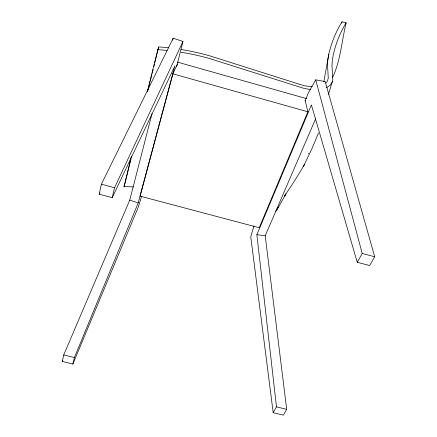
<?xml version="1.0" encoding="UTF-8"?>
<svg xmlns="http://www.w3.org/2000/svg" width="437" height="437" viewBox="0 0 437 437"><rect width="100%" height="100%" fill="white"/><g stroke="black" fill="none" stroke-linecap="round" stroke-linejoin="round"><path stroke-width="0.66" d="M323.839 81.763L328.782 54.237A1019.341 323.664 31.4 0 1 339.762 25.608L341.991 21.85L346.159 22.74C341.701 41.1 340.658 60.508 332.459 77.781M328.782 54.237L327.859 59.53L327.521 64.9L328.285 78.37L327.073 81.675L325.838 83.085M341.734 23.139L341.991 21.85M328.482 94.441L332.83 79.873L331.983 66.047L332.278 60.667L333.147 55.384A1004.002 318.944 31.3 0 1 346.18 22.751M141.566 196.251L138.463 206.679L72.875 364.026L62.294 361.454L63.731 354.953L129.756 200.119L152.016 113.593M72.875 364.026L74.416 357.532L138.207 202.91L174.882 66.009L112.211 197.661L99.199 194.181L101.395 184.223L173.172 38.205L182.961 41.493L176.663 66.632M172.741 40.166L173.172 38.205M112.211 197.661L114.565 187.719L182.961 41.493M131.406 156.277L123.993 186.725A133.138 102.493 15.7 0 1 133.383 186.872M128.483 169.157L130.953 158.975M124.927 183.671L128.32 169.818M168.764 47.802A163.116 102.012 17.1 0 0 161.521 47.114L158.713 46.923L157.817 49.709L147.302 91.852M153.769 66.79L154.425 64.141M154.758 62.819L158.713 46.923M147.733 90.896L148.875 86.346M149.039 85.696L151.808 74.612M152.136 73.312L153.114 69.401M177.373 64.01L172.877 73.826L140.097 196.147L259.234 227.748L307.888 111.796L305.179 100.608M254.006 225.902L250.756 236.816L273.196 412.681L283.367 415.15L286.699 409.371L265.21 235.8L315.771 118.443M123.993 186.725L124.742 184.277M305.004 101.029L308.38 92.835L315.733 79.851L325.21 81.593L374.706 256.77L369.664 265.516L357.258 262.315L311.406 104.913L256.869 234.685L276.474 406.825L273.196 412.681M318.518 132.903L311.728 149.186L303.409 166.404M62.294 361.454L62.835 360.203M275.687 211.563L278.364 207.04M99.199 194.181L99.811 192.963M332.393 81.883L330.044 85.401L326.39 87.711M277.222 209.41L285.902 193.831L284.514 196.055L294.74 180.563L304.698 164.29M357.258 262.315L362.213 253.455L315.733 79.851M308.314 153.463L308.691 153.168M312.127 86.695L304.07 85.734L209.689 55.821A163.116 102.012 17.1 0 0 185.698 50.271L181.137 49.49M310.631 89.465L304.496 88.553L209.143 58.421A157.134 98.183 17.1 0 0 181.208 52.26M256.869 234.685L265.21 235.8M63.731 354.953L74.416 357.532M276.474 406.825L286.699 409.371M101.395 184.223L114.565 187.719M362.213 253.455L374.706 256.77M172.877 73.826L307.888 111.796M177.438 62.109L306.577 98.631M129.756 200.119L138.207 202.91M157.817 49.709A157.134 98.183 17.1 0 1 167.153 50.435"/></g></svg>
